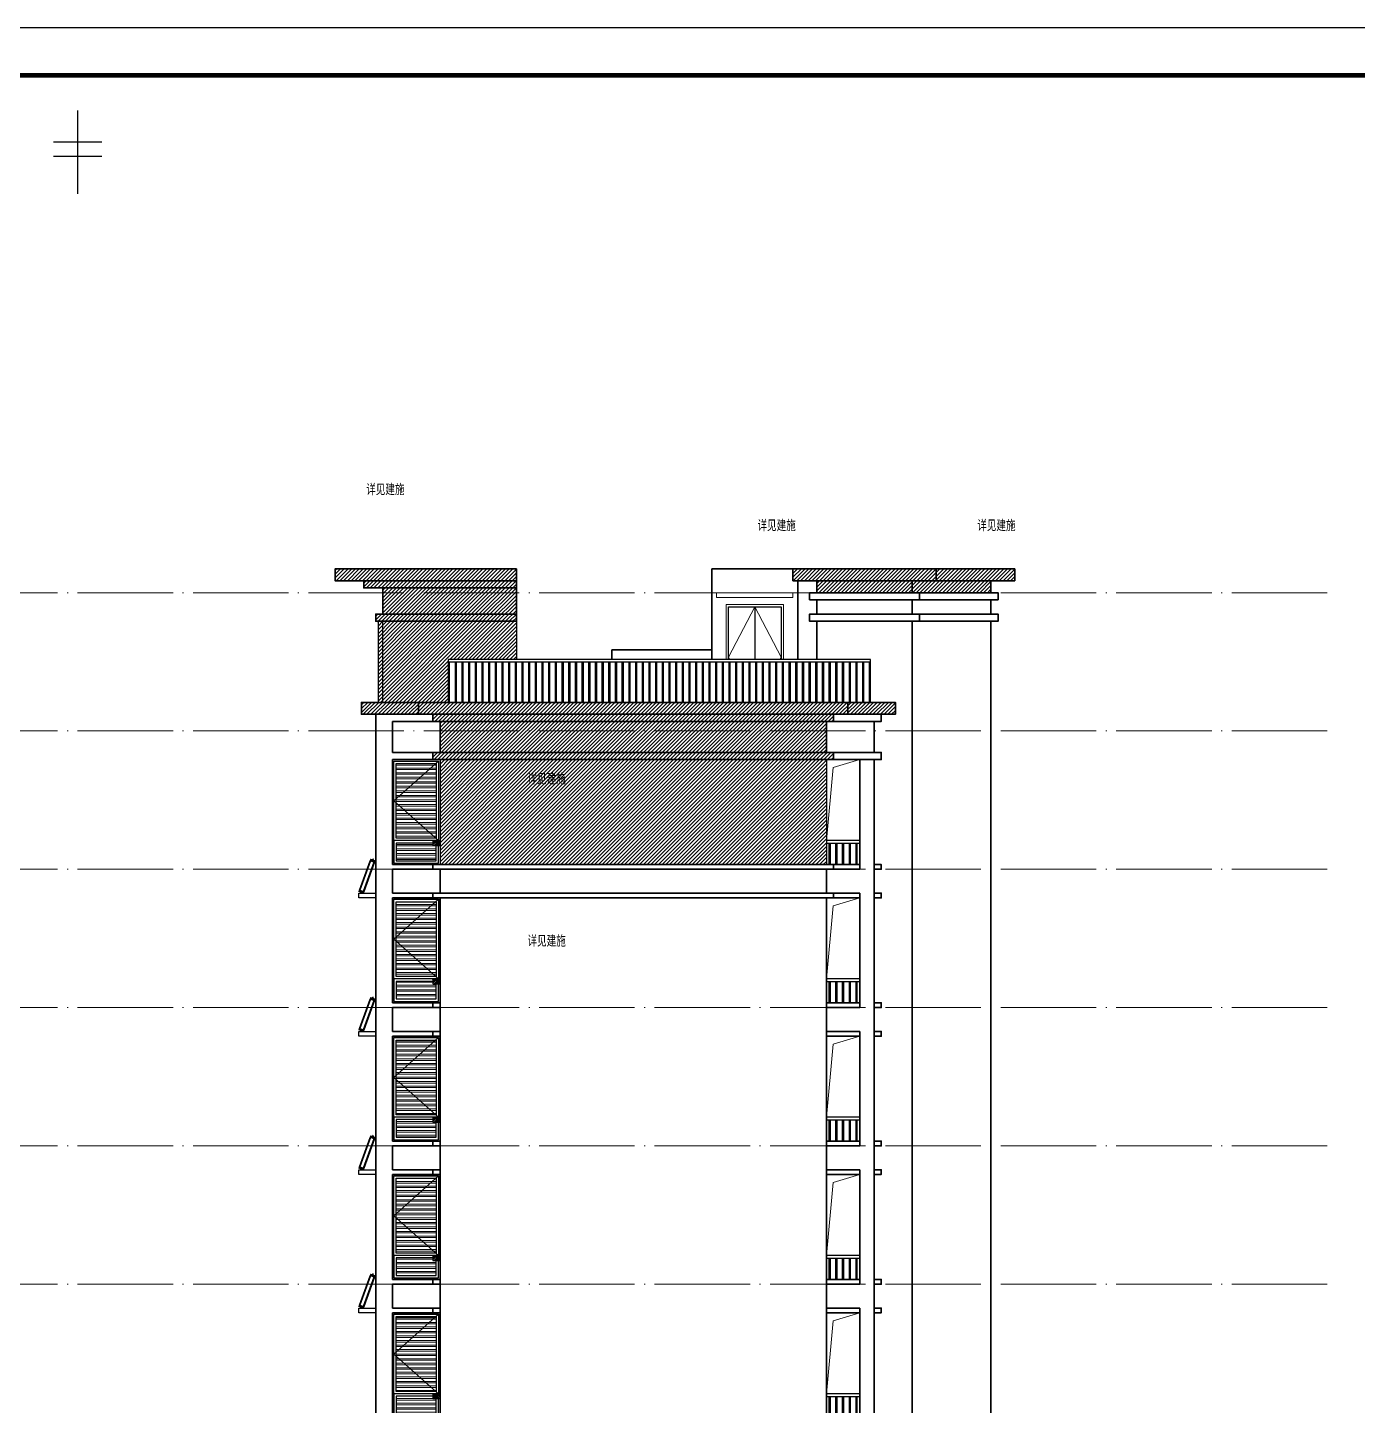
# Model space of a CAD drawing. Extents: x -518115 to 1124316, y -209821 to 1628073.
# Drawn here: x 851867 to 879753, y -21911 to 6982 of the extents above; entities that cross this region are included whole.
import ezdxf
from ezdxf.xclip import XClip

# ---------------------------------------------------------------- set-up
doc = ezdxf.new("R2010")
doc.units = 0
doc.header["$LTSCALE"] = 1000
doc.header["$MEASUREMENT"] = 0
doc.header["$XCLIPFRAME"] = 0
doc.linetypes.add('DOTE', pattern=[2.42, 2, -0.2, 0.02, -0.2])
for name, color, linetype in [('3-剖面填充（细）', 250, 'Continuous'), ('PUB_TEXT', 4, 'Continuous'), ('Stair-栏杆', 142, 'Continuous'), ('图框', 140, 'Continuous'), ('实线层', 7, 'Continuous'), ('看线', 251, 'Continuous')]:
    doc.layers.add(name, color=color, linetype=linetype)
for name, color, linetype, lineweight in [('DOTE', 19, 'DOTE', 9), ('立面-中轮廓线', 213, 'Continuous', 35), ('立面-普通轮廓', 7, 'Continuous', 18), ('立面-洞口示意', 152, 'Continuous', 13), ('立面-窗', 129, 'Continuous', 30), ('立面-窗开启线', 250, 'Continuous', 13)]:
    doc.layers.add(name, color=color, linetype=linetype, lineweight=lineweight)
doc.layers.add('yichutu', color=7, linetype='Continuous', true_color=0xffffff, plot=False)
doc.styles.add('_TCH_AXIS', font='COMPLEX', dxfattribs={"bigfont": 'GBCBIG'})

# ---------------------------------------------------------------- blocks, each defined once
blk = doc.blocks.new('A$C01192DFB')
at = {"layer": '实线层', "color": 5}
for p, q in [((-469, -397), (-244, 220)), ((-468, -397), (-243, 220)), ((-243, 220), (-468, -397)), ((-240, 219), (-465, -398)), ((-240, 219), (-464, -398)), ((-166, 192), (-391, -425)), ((-166, 192), (-390, -425)), ((-382, -428), (-157, 189)), ((-157, 189), (-381, -429)), ((-381, -429), (-156, 189)), ((-245, 221), (-235, 249)), ((-245, 221), (-235, 249)), ((-155, 188), (-245, 221)), ((-147, 211), (-237, 244)), ((-147, 212), (-236, 244)), ((-145, 216), (-235, 249)), ((-145, 217), (-235, 249)), ((-235, 249), (-235, 249)), ((-220, 221), (-219, 224)), ((-218, 219), (-220, 221)), ((-219, 214), (-214, 228)), ((-219, 224), (-216, 224)), ((-215, 219), (-218, 219)), ((-216, 224), (-214, 222)), ((-214, 222), (-215, 219)), ((-196, 238), (-203, 238)), ((-177, 228), (-203, 238)), ((-196, 238), (-189, 258)), ((-196, 238), (-181, 233)), ((-174, 252), (-189, 258)), ((-181, 233), (-174, 252)), ((-181, 233), (-177, 228)), ((-179, 200), (-174, 214)), ((-179, 206), (-178, 209)), ((-177, 204), (-179, 206)), ((-178, 209), (-176, 209)), ((-175, 204), (-177, 204)), ((-176, 209), (-174, 207)), ((-174, 207), (-175, 204)), ((-155, 188), (-145, 217)), ((-155, 188), (-145, 216)), ((-145, 216), (-145, 216)), ((-470, -396), (-480, -424)), ((-469, -397), (-480, -425)), ((-480, -424), (-480, -424)), ((-390, -457), (-480, -425)), ((-390, -457), (-480, -425)), ((-388, -453), (-478, -420)), ((-389, -453), (-478, -420)), ((-380, -429), (-470, -396)), ((-380, -429), (-468, -397)), ((-446, -408), (-451, -422)), ((-450, -413), (-451, -415)), ((-451, -415), (-449, -418)), ((-447, -412), (-450, -413)), ((-449, -418), (-447, -417)), ((-446, -414), (-447, -412)), ((-447, -417), (-446, -414)), ((-407, -429), (-408, -431)), ((-408, -431), (-406, -433)), ((-402, -424), (-407, -438)), ((-404, -428), (-407, -429)), ((-406, -433), (-403, -433)), ((-402, -430), (-404, -428)), ((-403, -433), (-402, -430)), ((-380, -429), (-390, -457)), ((-380, -429), (-390, -457)), ((-390, -457), (-390, -457))]:
    blk.add_line(p, q, dxfattribs=at)
for points in [[(-237, 244), (-237, 244), (-237, 244), (-236, 244), (-236, 244)], [(-147, 211), (-147, 212), (-147, 212), (-147, 212), (-147, 212)], [(-478, -420), (-478, -420), (-478, -420), (-478, -420), (-478, -420)], [(-388, -453), (-388, -453), (-388, -453), (-389, -453), (-389, -453)]]:
    blk.add_lwpolyline(points, dxfattribs=at)
for centre, radius in [((-217, 221), 10), ((-217, 221), 9.5), ((-177, 207), 10), ((-177, 207), 9.5), ((-448, -415), 9.5), ((-448, -415), 10), ((-405, -431), 10), ((-405, -431), 9.5)]:
    blk.add_circle(centre, radius, dxfattribs=at)
for centre, start, end in [((-235, 249), 70, 160), ((-145, 216), 340, 70), ((-480, -424), 160, 250), ((-390, -457), 250, 340)]:
    blk.add_arc(centre, 0.5, start, end, dxfattribs=at)
blk = doc.blocks.new('A$C04F86B64')
at = {"layer": '立面-普通轮廓'}
blk.add_lwpolyline([(0, 0), (-1200, 0), (-1200, 2200), (0, 2200)], close=True, dxfattribs=at)
at = {"layer": '立面-窗'}
blk.add_line((-600, 2150), (-600, 50), dxfattribs=at)
blk.add_lwpolyline([(-50, 50), (-1150, 50), (-1150, 2150), (-50, 2150)], close=True, dxfattribs=at)
at = {"layer": '立面-窗开启线', "ltscale": 0.5}
for points in [[(-600, 2150), (-1150, 1100), (-600, 50)], [(-600, 2150), (-50, 1100), (-600, 50)]]:
    blk.add_lwpolyline(points, dxfattribs=at)
blk = doc.blocks.new('A$C51FD5CF4')
at = {"layer": '立面-窗开启线', "ltscale": 0.5, "true_color": 0x88471b}
h = blk.add_hatch(dxfattribs=at)
h.set_pattern_fill('ANSI32', color=36, scale=20, angle=135)
h.set_pattern_definition([(180, (-610810.5, -11532.04), (-7e-15, -95.25), []), (180, (-610842.25, -11500.29), (-7e-15, -95.25), [])])
edge = h.paths.add_edge_path()
edge.add_line((-920, -80), (-920, -1650))
edge.add_line((-920, -1650), (-80, -1650))
edge.add_line((-80, -1650), (-80, -80))
edge.add_line((-80, -80), (-920, -80))
h = blk.add_hatch(dxfattribs=at)
h.set_pattern_fill('ANSI32', color=36, scale=20, angle=135)
h.set_pattern_definition([(180, (-610810.5, -13227.04), (-7e-15, -95.25), []), (180, (-610842.25, -13195.29), (-7e-15, -95.25), [])])
edge = h.paths.add_edge_path()
edge.add_line((-920, -1750), (-920, -2120))
edge.add_line((-920, -2120), (-80, -2120))
edge.add_line((-80, -2118), (-80, -1750))
edge.add_line((-80, -1750), (-920, -1750))
at = {"layer": '立面-普通轮廓'}
blk.add_lwpolyline([(0, -2200), (-1000, -2200), (-1000, 0), (0, 0)], close=True, dxfattribs=at)
at = {"layer": '立面-窗'}
for points in [[(-30, -1700), (-970, -1700), (-970, -30), (-30, -30)], [(-80, -1650), (-920, -1650), (-920, -80), (-80, -80)], [(-30, -1700), (-970, -1700), (-970, -2170), (-30, -2170)], [(-80, -1750), (-920, -1750), (-920, -2120), (-80, -2120)]]:
    blk.add_lwpolyline(points, close=True, dxfattribs=at)
at = {"layer": '立面-窗开启线', "ltscale": 0.5}
blk.add_lwpolyline([(-30, -30), (-970, -865), (-30, -1700)], dxfattribs=at)
blk = doc.blocks.new('A$C436D1F62')
at = {"color": 7}
blk.add_lwpolyline([(-11550, -2300), (-11700, -2300), (-11700, -2400), (-11550, -2400)], dxfattribs=at)
at = {"layer": 'Stair-栏杆'}
for p, q in [((-2750, -2300), (-3450, -2300)), ((-2750, -2360), (-3450, -2360))]:
    blk.add_line(p, q, dxfattribs=at)
for points in [[(-3395, -2360), (-3395, -2800)], [(-3365, -2800), (-3365, -2360)], [(-3255, -2360), (-3255, -2800)], [(-3225, -2800), (-3225, -2360)], [(-3115, -2360), (-3115, -2800)], [(-3085, -2800), (-3085, -2360)], [(-2975, -2360), (-2975, -2800)], [(-2945, -2800), (-2945, -2360)], [(-2835, -2360), (-2835, -2800)], [(-2805, -2800), (-2805, -2360)]]:
    blk.add_lwpolyline(points, dxfattribs=at)
at = {"layer": '看线', "color": 2, "ltscale": 0.5}
blk.add_lwpolyline([(-12900, -600), (-13250, -600), (-13250, -500), (-12900, -500)], dxfattribs=at)
at = {"layer": '立面-中轮廓线'}
for p, q in [((-12900, 0), (-12900, -2900)), ((-12550, 0), (-12550, -500)), ((-11550, 0), (-11550, -2900)), ((-3450, 0), (-3450, -2900)), ((-2450, 0), (-2450, -2900)), ((-1650, 0), (-1650, -2900)), ((0, 0), (0, -2900)), ((-11550, -500), (-12550, -500)), ((-2750, -500), (-2750, -2900)), ((-12550, -600), (-12550, -2800)), ((-11550, -600), (-12550, -600)), ((-11550, -2800), (-12550, -2800)), ((-11550, -2900), (-12550, -2900))]:
    blk.add_line(p, q, dxfattribs=at)
for points in [[(-11550, -500), (-11700, -500), (-11700, -600), (-11550, -600)], [(-2450, -500), (-2300, -500), (-2300, -600), (-2450, -600)], [(-11550, -2800), (-11700, -2800), (-11700, -2900), (-11550, -2900)], [(-2450, -2800), (-2300, -2800), (-2300, -2900), (-2450, -2900)]]:
    blk.add_lwpolyline(points, close=True, dxfattribs=at)
for points in [[(-2750, -500), (-3450, -500)], [(-3450, -600), (-2750, -600)], [(-2750, -2800), (-3450, -2800)], [(-3450, -2900), (-2750, -2900)]]:
    blk.add_lwpolyline(points, dxfattribs=at)
ref = blk.add_blockref('A$C01192DFB', (-12770, -43))
XClip(ref).set_block_clipping_path([(-480.0299541872, -457.2449296495), (-130.0294295369, 313.7550703502)])
ref = blk.add_blockref('A$C51FD5CF4', (-11550, -600))
XClip(ref).set_block_clipping_path([(-0.0000093556, 0.0374167055), (-999.9999999993, 0.0374167055), (-999.9999999993, -2199.9999999997), (-0.0000093557, -2199.9999999997), (0.0000000006, -1799.9999999997), (-150.0000093557, -1799.9999999997), (-150.0000093557, -1700.0000000005), (0.0000000006, -1700.0000000004)])
blk = doc.blocks.new('TK')
at = {"layer": '图框'}
blk.add_lwpolyline([(465375, 548714), (549475, 548714), (549475, 489314), (465375, 489314)], close=True, dxfattribs=at)
blk.add_lwpolyline([(465375, 548714), (549475, 548714), (549475, 489314), (465375, 489314)], close=True, dxfattribs=at)
at = {"layer": '图框', "const_width": 100}
blk.add_lwpolyline([(548475, 490314), (548475, 547714), (467875, 547714), (467875, 490314)], close=True, dxfattribs=at)
blk = doc.blocks.new('yct-841-594-84100-59399.9999999999-100-1000.0')
at = {"layer": 'yichutu', "color": 7, "true_color": 0xffffff}
blk.add_lwpolyline([(0, 0), (0, 59400), (84100, 59400), (84100, 0)], close=True, dxfattribs=at)

msp = doc.modelspace()

# ---------------------------------------------------------------- hatches: boundary and pattern name
at = {"layer": '3-剖面填充（细）'}
h = msp.add_hatch(dxfattribs=at)
h.set_pattern_fill('ANSI31', color=256, scale=35)
h.set_pattern_definition([(45, (376049.99, -50644.084), (-39.2886205, 39.2886205), [])])
h.paths.add_polyline_path([(862116.6, -4368.1), (862116.6, -5468.1), (859166.6, -5468.1), (859166.6, -5318.1), (859316.6, -5318.1), (859316.6, -4768.1), (858916.6, -4768.1), (858916.6, -4618.1), (858316.6, -4618.1), (858316.6, -4368.1)])
h = msp.add_hatch(dxfattribs=at)
h.set_pattern_fill('ANSI31', color=256, scale=35)
h.set_pattern_definition([(45, (410700, -50644.084), (-39.2886205, 39.2886205), [])])
h.paths.add_polyline_path([(867916.6, -4618.1), (867916.6, -4368.1), (872566.6, -4368.1), (872566.6, -4618.1), (872066.6, -4618.1), (872066.6, -4868.1), (868416.6, -4868.1), (868416.6, -4618.1)])
h = msp.add_hatch(dxfattribs=at)
h.set_pattern_fill('ANSI31', color=256, scale=35)
h.set_pattern_definition([(45, (419150, -52044.084), (-39.2886205, 39.2886205), [])])
h.paths.add_polyline_path([(860686.6, -6268.1), (860686.6, -7168.1), (859216.6, -7168.1), (859216.6, -5468.1), (862116.6, -5468.1), (862116.6, -6268.1)])
h = msp.add_hatch(dxfattribs=at)
h.set_pattern_fill('ANSI31', color=256, scale=35)
h.set_pattern_definition([(45, (410250, -53444.084), (-39.2886205, 39.2886205), [])])
h.paths.add_polyline_path([(870066.6, -7418.1), (870066.6, -7168.1), (858866.6, -7168.1), (858866.6, -7418.1), (860366.6, -7418.1), (860366.6, -7568.1), (860516.6, -7568.1), (860516.6, -8218.1), (860366.6, -8218.1), (860366.6, -8368.1), (868766.6, -8368.1), (868766.6, -8218.1), (868616.6, -8218.1), (868616.6, -7568.1), (868766.6, -7568.1), (868766.6, -7418.1)])
h = msp.add_hatch(dxfattribs=at)
h.set_pattern_fill('ANSI31', color=256, scale=35)
h.set_pattern_definition([(45, (309595.08, 37013.274), (-39.2886205, 39.2886205), [])])
h.paths.add_polyline_path([(860516.6, -10568.1), (868616.6, -10568.1), (868616.6, -8368), (860516.6, -8368)])
h = msp.add_hatch(dxfattribs=at)
h.set_pattern_fill('ANSI31', color=256, scale=15)
h.set_pattern_definition([(45, (325108.58, -63344.084), (-16.8379802, 16.8379802), [])])
h.paths.add_polyline_path([(860366.6, -10168.1), (860516.6, -10168.1), (860516.6, -10068.1), (860366.6, -10068.1)])
h = msp.add_hatch(dxfattribs=at)
h.set_pattern_fill('ANSI31', color=256, scale=15)
h.set_pattern_definition([(45, (325108.58, -66244.084), (-16.8379802, 16.8379802), [])])
h.paths.add_polyline_path([(860366.6, -13068.1), (860516.6, -13068.1), (860516.6, -12968.1), (860366.6, -12968.1)])
h = msp.add_hatch(dxfattribs=at)
h.set_pattern_fill('ANSI31', color=256, scale=15)
h.set_pattern_definition([(45, (325108.58, -69144.084), (-16.8379802, 16.8379802), [])])
h.paths.add_polyline_path([(860366.6, -15968.1), (860516.6, -15968.1), (860516.6, -15868.1), (860366.6, -15868.1)])
h = msp.add_hatch(dxfattribs=at)
h.set_pattern_fill('ANSI31', color=256, scale=15)
h.set_pattern_definition([(45, (325108.58, -72044.084), (-16.8379802, 16.8379802), [])])
h.paths.add_polyline_path([(860366.6, -18868.1), (860516.6, -18868.1), (860516.6, -18768.1), (860366.6, -18768.1)])
h = msp.add_hatch(dxfattribs=at)
h.set_pattern_fill('ANSI31', color=256, scale=15)
h.set_pattern_definition([(45, (325108.58, -74944.084), (-16.8379802, 16.8379802), [])])
h.paths.add_polyline_path([(860366.6, -21768.1), (860516.6, -21768.1), (860516.6, -21668.1), (860366.6, -21668.1)])

# ---------------------------------------------------------------- linework, layer by layer
for p, q in [((852916.6, 5243.1), (852916.6, 3492)), ((852916.6, 5243.1), (852916.6, 3492)), ((852409.2, 4586.4), (853424, 4586.4)), ((852409.2, 4586.4), (853424, 4586.4)), ((852409.2, 4283.1), (853424, 4283.1)), ((852409.2, 4283.1), (853424, 4283.1))]:
    msp.add_line(p, q)
at = {"color": 7}
for p, q in [((859216.6, -5468.1), (859216.6, -7168.1)), ((859316.6, -7168.1), (859316.6, -5468.1)), ((862116.6, -5468.1), (862116.6, -6268.1)), ((860516.6, -8368.1), (860516.6, -10568.1)), ((868616.6, -8368.1), (868616.6, -10568.1))]:
    msp.add_line(p, q, dxfattribs=at)
for points in [[(860516.6, -10068.1), (860366.6, -10068.1), (860366.6, -10168.1), (860516.6, -10168.1)], [(860516.6, -12968.1), (860366.6, -12968.1), (860366.6, -13068.1), (860516.6, -13068.1)]]:
    msp.add_lwpolyline(points, dxfattribs=at)
at = {"layer": 'DOTE', "linetype": 'DOTE'}
for p, q in [((879116.6, -4868.1), (826716.6, -4868.1)), ((879116.6, -7768.1), (826716.6, -7768.1)), ((879116.6, -10668.1), (826716.6, -10668.1)), ((879116.6, -13568.1), (826716.6, -13568.1)), ((879116.6, -16468.1), (826716.6, -16468.1)), ((879116.6, -19368.1), (826716.6, -19368.1))]:
    msp.add_line(p, q, dxfattribs=at)
at = {"layer": 'Stair-栏杆'}
for p, q in [((869541.6, -6268.1), (860686.6, -6268.1)), ((869541.6, -6328.1), (860686.6, -6328.1)), ((869316.6, -10068), (868616.6, -10068)), ((869316.6, -10128), (868616.6, -10128)), ((869316.6, -12968.1), (868616.6, -12968.1)), ((869316.6, -13028.1), (868616.6, -13028.1))]:
    msp.add_line(p, q, dxfattribs=at)
for points in [[(860686.6, -6268.1), (860686.6, -7168.1)], [(860716.6, -7168.1), (860716.6, -6328.1)], [(860831.6, -6328.1), (860831.6, -7168.1)], [(860861.6, -7168.1), (860861.6, -6328.1)], [(860971.6, -6328.1), (860971.6, -7168.1)], [(861001.6, -7168.1), (861001.6, -6328.1)], [(861111.6, -6328.1), (861111.6, -7168.1)], [(861141.6, -7168.1), (861141.6, -6328.1)], [(861251.6, -6328.1), (861251.6, -7168.1)], [(861281.6, -7168.1), (861281.6, -6328.1)], [(861391.6, -6328.1), (861391.6, -7168.1)], [(861421.6, -7168.1), (861421.6, -6328.1)], [(861531.6, -6328.1), (861531.6, -7168.1)], [(861561.6, -7168.1), (861561.6, -6328.1)], [(861671.6, -6328.1), (861671.6, -7168.1)], [(861701.6, -7168.1), (861701.6, -6328.1)], [(861811.6, -6328.1), (861811.6, -7168.1)], [(861841.6, -7168.1), (861841.6, -6328.1)], [(861951.6, -6328.1), (861951.6, -7168.1)], [(861981.6, -7168.1), (861981.6, -6328.1)], [(862091.6, -6328.1), (862091.6, -7168.1)], [(862121.6, -7168.1), (862121.6, -6328.1)], [(862231.6, -6328.1), (862231.6, -7168.1)], [(862261.6, -7168.1), (862261.6, -6328.1)], [(862371.6, -6328.1), (862371.6, -7168.1)], [(862401.6, -7168.1), (862401.6, -6328.1)], [(862511.6, -6328.1), (862511.6, -7168.1)], [(862541.6, -7168.1), (862541.6, -6328.1)], [(862651.6, -6328.1), (862651.6, -7168.1)], [(862681.6, -7168.1), (862681.6, -6328.1)], [(862791.6, -6328.1), (862791.6, -7168.1)], [(862821.6, -7168.1), (862821.6, -6328.1)], [(862931.6, -6328.1), (862931.6, -7168.1)], [(862961.6, -7168.1), (862961.6, -6328.1)], [(863071.6, -6328.1), (863071.6, -7168.1)], [(863101.6, -7168.1), (863101.6, -6328.1)], [(863211.6, -6328.1), (863211.6, -7168.1)], [(863241.6, -7168.1), (863241.6, -6328.1)], [(863351.6, -6328.1), (863351.6, -7168.1)], [(863381.6, -7168.1), (863381.6, -6328.1)], [(863491.6, -6328.1), (863491.6, -7168.1)], [(863521.6, -7168.1), (863521.6, -6328.1)], [(863631.6, -6328.1), (863631.6, -7168.1)], [(863661.6, -7168.1), (863661.6, -6328.1)], [(863771.6, -6328.1), (863771.6, -7168.1)], [(863801.6, -7168.1), (863801.6, -6328.1)], [(863911.6, -6328.1), (863911.6, -7168.1)], [(863941.6, -7168.1), (863941.6, -6328.1)], [(864051.6, -6328.1), (864051.6, -7168.1)], [(864081.6, -7168.1), (864081.6, -6328.1)], [(864191.6, -6328.1), (864191.6, -7168.1)], [(864221.6, -7168.1), (864221.6, -6328.1)], [(864331.6, -6328.1), (864331.6, -7168.1)], [(864361.6, -7168.1), (864361.6, -6328.1)], [(864471.6, -6328.1), (864471.6, -7168.1)], [(864501.6, -7168.1), (864501.6, -6328.1)], [(864611.6, -6328.1), (864611.6, -7168.1)], [(864641.6, -7168.1), (864641.6, -6328.1)], [(864751.6, -6328.1), (864751.6, -7168.1)], [(864781.6, -7168.1), (864781.6, -6328.1)], [(864891.6, -6328.1), (864891.6, -7168.1)], [(864921.6, -7168.1), (864921.6, -6328.1)], [(865031.6, -6328.1), (865031.6, -7168.1)], [(865061.6, -7168.1), (865061.6, -6328.1)], [(865171.6, -6328.1), (865171.6, -7168.1)], [(865201.6, -7168.1), (865201.6, -6328.1)], [(865311.6, -6328.1), (865311.6, -7168.1)], [(865341.6, -7168.1), (865341.6, -6328.1)], [(865451.6, -6328.1), (865451.6, -7168.1)], [(865481.6, -7168.1), (865481.6, -6328.1)], [(865591.6, -6328.1), (865591.6, -7168.1)], [(865621.6, -7168.1), (865621.6, -6328.1)], [(865731.6, -6328.1), (865731.6, -7168.1)], [(865761.6, -7168.1), (865761.6, -6328.1)], [(865871.6, -6328.1), (865871.6, -7168.1)], [(865901.6, -7168.1), (865901.6, -6328.1)], [(866011.6, -6328.1), (866011.6, -7168.1)], [(866041.6, -7168.1), (866041.6, -6328.1)], [(866151.6, -6328.1), (866151.6, -7168.1)], [(866181.6, -7168.1), (866181.6, -6328.1)], [(866291.6, -6328.1), (866291.6, -7168.1)], [(866321.6, -7168.1), (866321.6, -6328.1)], [(866431.6, -6328.1), (866431.6, -7168.1)], [(866461.6, -7168.1), (866461.6, -6328.1)], [(866571.6, -6328.1), (866571.6, -7168.1)], [(866601.6, -7168.1), (866601.6, -6328.1)], [(866711.6, -6328.1), (866711.6, -7168.1)], [(866741.6, -7168.1), (866741.6, -6328.1)], [(866851.6, -6328.1), (866851.6, -7168.1)], [(866881.6, -7168.1), (866881.6, -6328.1)], [(866991.6, -6328.1), (866991.6, -7168.1)], [(867021.6, -7168.1), (867021.6, -6328.1)], [(867131.6, -6328.1), (867131.6, -7168.1)], [(867161.6, -7168.1), (867161.6, -6328.1)], [(867271.6, -6328.1), (867271.6, -7168.1)], [(867301.6, -7168.1), (867301.6, -6328.1)], [(867411.6, -6328.1), (867411.6, -7168.1)], [(867441.6, -7168.1), (867441.6, -6328.1)], [(867551.6, -6328.1), (867551.6, -7168.1)], [(867581.6, -7168.1), (867581.6, -6328.1)], [(867691.6, -6328.1), (867691.6, -7168.1)], [(867721.6, -7168.1), (867721.6, -6328.1)], [(867831.6, -6328.1), (867831.6, -7168.1)], [(867861.6, -7168.1), (867861.6, -6328.1)], [(867971.6, -6328.1), (867971.6, -7168.1)], [(868001.6, -7168.1), (868001.6, -6328.1)], [(868111.6, -6328.1), (868111.6, -7168.1)], [(868141.6, -7168.1), (868141.6, -6328.1)], [(868251.6, -6328.1), (868251.6, -7168.1)], [(868281.6, -7168.1), (868281.6, -6328.1)], [(868391.6, -6328.1), (868391.6, -7168.1)], [(868421.6, -7168.1), (868421.6, -6328.1)], [(868531.6, -6328.1), (868531.6, -7168.1)], [(868561.6, -7168.1), (868561.6, -6328.1)], [(868671.6, -6328.1), (868671.6, -7168.1)], [(868701.6, -7168.1), (868701.6, -6328.1)], [(868811.6, -6328.1), (868811.6, -7168.1)], [(868841.6, -7168.1), (868841.6, -6328.1)], [(868951.6, -6328.1), (868951.6, -7168.1)], [(868981.6, -7168.1), (868981.6, -6328.1)], [(869091.6, -6328.1), (869091.6, -7168.1)], [(869121.6, -7168.1), (869121.6, -6328.1)], [(869231.6, -6328.1), (869231.6, -7168.1)], [(869261.6, -7168.1), (869261.6, -6328.1)], [(869371.6, -6328.1), (869371.6, -7168.1)], [(869401.6, -7168.1), (869401.6, -6328.1)], [(869511.6, -6328.1), (869511.6, -7168.1)], [(869541.6, -7168.1), (869541.6, -6268.1)], [(868671.6, -10128), (868671.6, -10568)], [(868701.6, -10568), (868701.6, -10128)], [(868811.6, -10128), (868811.6, -10568)], [(868841.6, -10568), (868841.6, -10128)], [(868951.6, -10128), (868951.6, -10568)], [(868981.6, -10568), (868981.6, -10128)], [(869091.6, -10128), (869091.6, -10568)], [(869121.6, -10568), (869121.6, -10128)], [(869231.6, -10128), (869231.6, -10568)], [(869261.6, -10568), (869261.6, -10128)], [(868671.6, -13028.1), (868671.6, -13468.1)], [(868701.6, -13468.1), (868701.6, -13028.1)], [(868811.6, -13028.1), (868811.6, -13468.1)], [(868841.6, -13468.1), (868841.6, -13028.1)], [(868951.6, -13028.1), (868951.6, -13468.1)], [(868981.6, -13468.1), (868981.6, -13028.1)], [(869091.6, -13028.1), (869091.6, -13468.1)], [(869121.6, -13468.1), (869121.6, -13028.1)], [(869231.6, -13028.1), (869231.6, -13468.1)], [(869261.6, -13468.1), (869261.6, -13028.1)]]:
    msp.add_lwpolyline(points, dxfattribs=at)
at = {"layer": '看线', "color": 2, "ltscale": 0.5}
msp.add_lwpolyline([(859166.6, -11268), (858816.6, -11268), (858816.6, -11168), (859166.6, -11168)], dxfattribs=at)
at = {"layer": '立面-中轮廓线', "color": 2}
for p, q in [((858916.6, -4368.1), (862116.6, -4368.1)), ((858916.6, -4618.1), (862116.6, -4618.1)), ((862116.6, -5468.1), (862116.6, -4368.1)), ((872066.6, -4368.1), (868416.6, -4368.1)), ((872066.6, -4618.1), (868416.6, -4618.1)), ((858916.6, -4768.1), (862116.6, -4768.1)), ((872066.6, -4868.1), (868416.6, -4868.1)), ((872066.6, -5018.1), (868416.6, -5018.1)), ((859166.6, -5318.1), (862116.6, -5318.1)), ((859166.6, -5468.1), (862116.6, -5468.1)), ((872066.6, -5318.1), (868416.6, -5318.1)), ((872066.6, -5468.1), (868416.6, -5468.1)), ((870066.6, -7168.1), (860366.6, -7168.1)), ((870066.6, -7418.1), (860366.6, -7418.1)), ((869766.6, -7568.1), (860366.6, -7568.1)), ((869766.6, -8218.1), (860366.6, -8218.1)), ((869766.6, -8368.1), (860366.6, -8368.1)), ((868616.6, -10568.1), (860516.6, -10568.1)), ((868616.6, -10668.1), (860516.6, -10668.1)), ((868616.6, -11168.1), (860516.6, -11168.1)), ((868616.6, -11268.1), (860516.6, -11268.1))]:
    msp.add_line(p, q, dxfattribs=at)
at = {"layer": '立面-中轮廓线'}
for p, q in [((866216.6, -4368.1), (866216.6, -6268.1)), ((867916.6, -4368.1), (866216.6, -4368.1)), ((868016.6, -4618.1), (868016.6, -6268.1)), ((868416.6, -5468.1), (868416.6, -6268.1)), ((870416.6, -5468.1), (870416.6, -7768.1)), ((872066.6, -7768.1), (872066.6, -5468.1)), ((866216.6, -6068.1), (864116.6, -6068.1)), ((864116.6, -6068.1), (864116.6, -6268.1)), ((859166.6, -7418.1), (859166.6, -10668.1)), ((859516.6, -7568), (859516.6, -8218.1)), ((860366.6, -7568), (859516.6, -7568)), ((870416.6, -7768.1), (870416.6, -10668.1)), ((872066.6, -7768.1), (872066.6, -10668.1)), ((860366.6, -8218.1), (859516.6, -8218.1)), ((859516.6, -8368), (859516.6, -10568.1)), ((860366.6, -8368), (859516.6, -8368)), ((869316.6, -8368), (869316.6, -10668)), ((869616.6, -8368.1), (869616.6, -10668.1)), ((859166.6, -10668.1), (859166.6, -13568.1)), ((860366.6, -10568.1), (859516.6, -10568.1)), ((859516.6, -10668.1), (859516.6, -11168)), ((860366.6, -10668.1), (859516.6, -10668.1)), ((869616.6, -10668.1), (869616.6, -13568.1)), ((870416.6, -10668.1), (870416.6, -13568.1)), ((870416.6, -10668.1), (870416.6, -13568.1)), ((872066.6, -10668.1), (872066.6, -13568.1)), ((860366.6, -11168.1), (859516.6, -11168)), ((869316.6, -11168), (869316.6, -13568.1)), ((859516.6, -11268), (859516.6, -13468.1)), ((860366.6, -11268), (859516.6, -11268)), ((860516.6, -11268), (860516.6, -13568.1)), ((868616.6, -11268.1), (868616.6, -13568.1)), ((868616.6, -11268.1), (868616.6, -13568.1)), ((860516.6, -13468.1), (859516.6, -13468.1)), ((860516.6, -13568.1), (859516.6, -13568.1))]:
    msp.add_line(p, q, dxfattribs=at)
at = {"layer": '立面-中轮廓线', "color": 2}
for points in [[(859316.6, -4368.1), (858316.6, -4368.1), (858316.6, -4618.1), (858916.6, -4618.1), (858916.6, -4768.1), (859316.6, -4768.1), (859316.6, -5318.1), (859166.6, -5318.1), (859166.6, -5468.1), (859316.6, -5468.1)], [(868416.6, -4368.1), (867916.6, -4368.1), (867916.6, -4618.1), (868416.6, -4618.1), (868416.6, -4868.1), (868266.6, -4868.1), (868266.6, -5018.1), (868416.6, -5018.1), (868416.6, -5318.1), (868266.6, -5318.1), (868266.6, -5468.1), (868416.6, -5468.1)], [(870416.6, -4368.1), (870916.6, -4368.1), (870916.6, -4618.1), (870416.6, -4618.1), (870416.6, -4868.1), (870566.6, -4868.1), (870566.6, -5018.1), (870416.6, -5018.1), (870416.6, -5318.1), (870566.6, -5318.1), (870566.6, -5468.1), (870416.6, -5468.1)], [(872066.6, -4368.1), (872566.6, -4368.1), (872566.6, -4618.1), (872066.6, -4618.1), (872066.6, -4868.1), (872216.6, -4868.1), (872216.6, -5018.1), (872066.6, -5018.1), (872066.6, -5318.1), (872216.6, -5318.1), (872216.6, -5468.1), (872066.6, -5468.1)], [(860066.6, -7168.1), (858866.6, -7168.1), (858866.6, -7418.1), (860066.6, -7418.1)], [(860516.6, -7168.1), (860066.6, -7168.1), (860066.6, -7418.1), (860366.6, -7418.1), (860366.6, -7568.1), (860516.6, -7568.1), (860516.6, -8218.1), (860366.6, -8218.1), (860366.6, -8368.1), (860516.6, -8368.1)], [(868616.6, -7168.1), (869066.6, -7168.1), (869066.6, -7418.1), (868766.6, -7418.1), (868766.6, -7568.1), (868616.6, -7568.1), (868616.6, -8218.1), (868766.6, -8218.1), (868766.6, -8368.1), (868616.6, -8368.1)], [(869616.6, -7168.1), (870066.6, -7168.1), (870066.6, -7418.1), (869766.6, -7418.1), (869766.6, -7568.1), (869616.6, -7568.1), (869616.6, -8218.1), (869766.6, -8218.1), (869766.6, -8368.1), (869616.6, -8368.1)], [(860516.6, -10568.1), (860366.6, -10568.1), (860366.6, -10668.1), (860516.6, -10668.1), (860516.6, -11168.1), (860366.6, -11168.1), (860366.6, -11268.1), (860516.6, -11268.1)], [(868616.6, -10568.1), (868766.6, -10568.1), (868766.6, -10668.1), (868616.6, -10668.1), (868616.6, -11168.1), (868766.6, -11168.1), (868766.6, -11268.1), (868616.6, -11268.1)]]:
    msp.add_lwpolyline(points, dxfattribs=at)
at = {"layer": '立面-中轮廓线'}
for points in [[(869316.6, -10568), (868766.6, -10568.1)], [(868766.6, -10668), (869316.6, -10668)], [(869316.6, -11168), (868766.6, -11168.1)], [(868766.6, -11268), (869316.6, -11268)], [(869316.6, -13468.1), (868616.6, -13468.1)], [(868616.6, -13568.1), (869316.6, -13568.1)]]:
    msp.add_lwpolyline(points, dxfattribs=at)
for points in [[(869616.6, -10568.1), (869766.6, -10568.1), (869766.6, -10668.1), (869616.6, -10668.1)], [(869616.6, -11168.1), (869766.6, -11168.1), (869766.6, -11268.1), (869616.6, -11268.1)], [(860516.6, -13468.1), (860366.6, -13468.1), (860366.6, -13568.1), (860516.6, -13568.1)], [(869616.6, -13468.1), (869766.6, -13468.1), (869766.6, -13568.1), (869616.6, -13568.1)]]:
    msp.add_lwpolyline(points, close=True, dxfattribs=at)
at = {"layer": '立面-普通轮廓', "color": 7}
msp.add_lwpolyline([(867916.6, -4868.1), (866316.6, -4868.1), (866316.6, -4968.1), (867916.6, -4968.1)], close=True, dxfattribs=at)
at = {"layer": '立面-洞口示意'}
for points in [[(868616.6, -10068), (868761.4, -8533.5), (869316.6, -8368)], [(868616.6, -12968.1), (868761.4, -11433.6), (869316.6, -11268.1)], [(868616.6, -15868.1), (868761.4, -14333.6), (869316.6, -14168.1)], [(868616.6, -15868.1), (868761.4, -14333.6), (869316.6, -14168.1)], [(868616.6, -18768.1), (868761.4, -17233.6), (869316.6, -17068.1)], [(868616.6, -21668.1), (868761.4, -20133.6), (869316.6, -19968.1)]]:
    msp.add_lwpolyline(points, dxfattribs=at)

# ---------------------------------------------------------------- block references
for name, p in [('TK', (348239.1, -541731.9)), ('A$C436D1F62', (872066.6, -13568.1)), ('A$C436D1F62', (872066.6, -16468.1)), ('A$C436D1F62', (872066.6, -19368.1))]:
    msp.add_blockref(name, p)
ref = msp.add_blockref('A$C04F86B64', (867716.6, -7318.1))
XClip(ref).set_block_clipping_path([(-1200.0000039248, 1049.9898756045), (0, 2200.0079928278)])
ref = msp.add_blockref('A$C51FD5CF4', (860516.6, -8368))
XClip(ref).set_block_clipping_path([(-0.0000093556, 0.0374167055), (-999.9999999993, 0.0374167055), (-999.9999999993, -2199.9999999997), (-0.0000093557, -2199.9999999997), (0.0000000006, -1799.9999999997), (-150.0000093557, -1799.9999999997), (-150.0000093557, -1700.0000000005), (0.0000000006, -1700.0000000004)])
ref = msp.add_blockref('A$C01192DFB', (859296.6, -10710.8))
XClip(ref).set_block_clipping_path([(-480.0299541872, -457.2449296495), (-130.0294295369, 313.7550703502)])
ref = msp.add_blockref('A$C51FD5CF4', (860516.6, -11268))
XClip(ref).set_block_clipping_path([(-0.0000093556, 0.0374167055), (-999.9999999993, 0.0374167055), (-999.9999999993, -2199.9999999997), (-0.0000093557, -2199.9999999997), (0.0000000006, -1799.9999999997), (-150.0000093557, -1799.9999999997), (-150.0000093557, -1700.0000000005), (0.0000000006, -1700.0000000004)])
at = {"layer": 'yichutu'}
msp.add_blockref('yct-841-594-84100-59399.9999999999-100-1000.0', (813614.1, -52418.3), dxfattribs=at)

# ---------------------------------------------------------------- texts
at = {"layer": 'PUB_TEXT', "style": '_TCH_AXIS'}
for p in [(858967.7, -2824.4), (867172.2, -3578.6), (871780.7, -3578.6), (862350.2, -8891.4), (862350.2, -12291.4)]:
    msp.add_text('详见建施', height=236.31, dxfattribs=at).set_placement(p)

doc.saveas('drawing.dxf')
